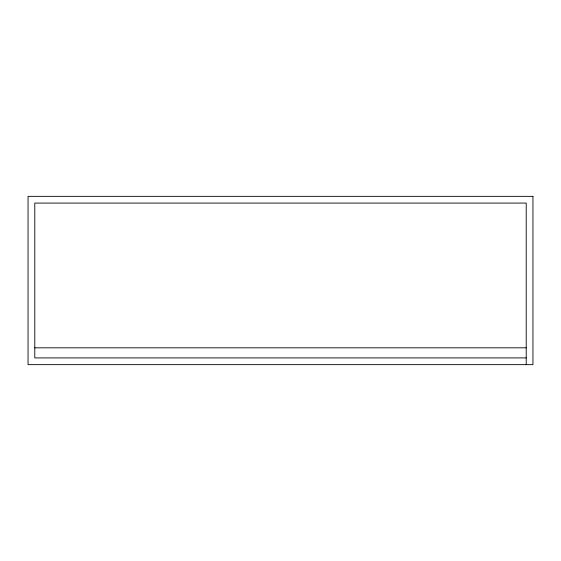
<?xml version="1.0" encoding="UTF-8"?>
<svg xmlns="http://www.w3.org/2000/svg" width="561" height="561" viewBox="0 0 561 561"><rect width="100%" height="100%" fill="white"/><g stroke="black" fill="none" stroke-linecap="round" stroke-linejoin="round"><path stroke-width="0.84" d="M34.782 347.82L526.218 347.82M526.218 357.918L34.782 357.918L34.782 203.082L526.218 203.082L526.218 364.65M532.95 196.35L28.05 196.35L28.05 364.65L532.95 364.65L532.95 196.35"/></g></svg>
